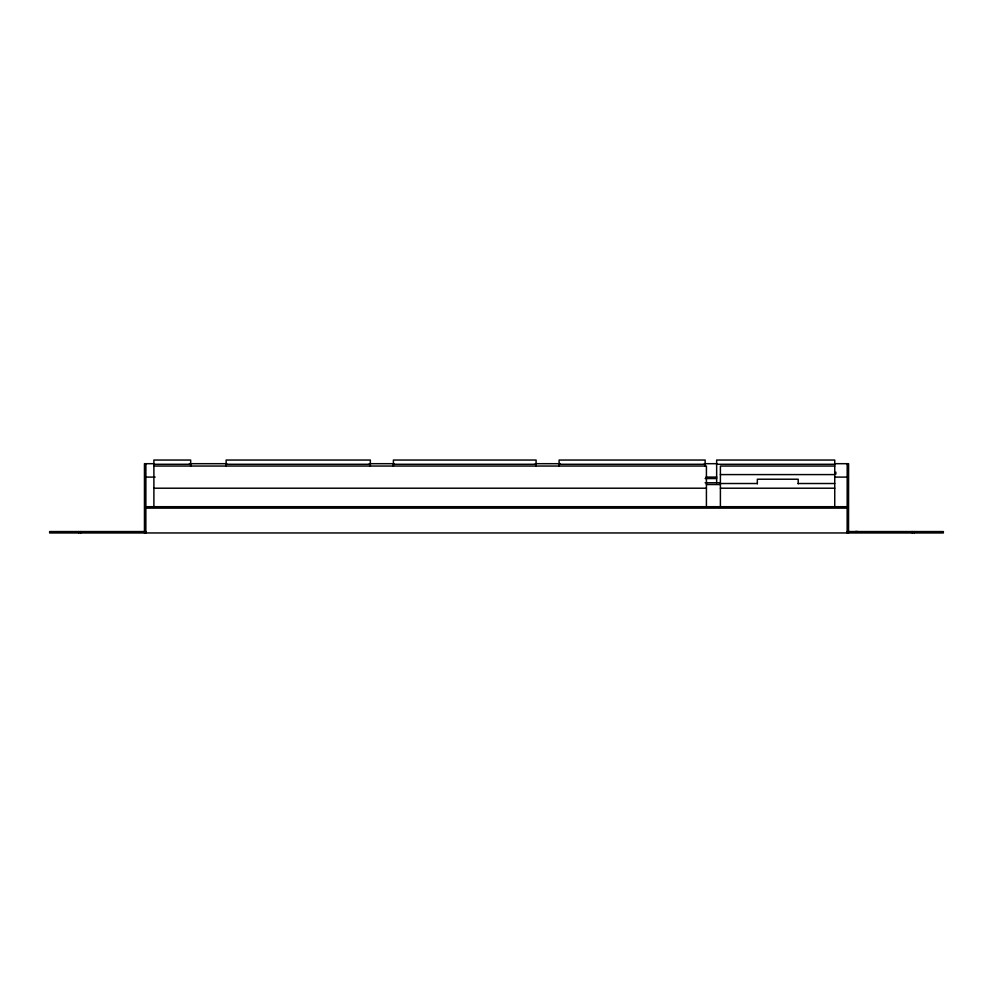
<?xml version="1.0" encoding="UTF-8"?>
<svg xmlns="http://www.w3.org/2000/svg" width="993" height="993" viewBox="0 0 993 993"><rect width="100%" height="100%" fill="white"/><g stroke="black" fill="none" stroke-linecap="round" stroke-linejoin="round"><path stroke-width="1.49" d="M153.816 463.694L144.457 463.694L144.457 532.956M189.44 463.694L226.702 463.694M369.322 463.694L394.246 463.694M535.301 463.694L560.226 463.694M704.36 463.694L717.02 463.694M834.629 463.694L848.593 463.694L848.543 532.956M153.89 464.277L190.668 464.277M226.143 464.277L370.339 464.277M393.402 464.277L536.083 464.277M559.109 464.277L705.142 464.277M716.648 464.277L834.741 464.277M153.89 466.04L706.42 466.04L706.42 506.703M834.741 466.04L720.397 466.04L720.397 506.703M720.397 474.592L834.741 474.592M145.847 477.099L155.156 477.099M705.961 477.099L716.822 477.099M834.741 477.099L847.153 477.099M705.142 478.539L716.648 478.539M705.142 482.772L719.714 482.772M720.397 483.517L757.336 483.517M798.198 483.517L834.741 483.517M706.42 484.534L720.397 484.534M153.89 488.208L706.42 488.208M720.397 488.208L834.741 488.208M145.847 506.703L847.153 506.703M145.847 508.131L847.153 508.131M855.457 531.516L857.716 531.516M145.897 531.565L49.65 531.565L49.65 532.956L943.35 532.956L943.35 531.565L847.203 531.565M914.33 531.565L914.33 532.956M912.244 531.565L912.244 532.956M847.203 463.694L847.153 532.956M835.845 472.159L835.845 474.095M834.741 506.703L834.741 460.044L716.648 460.044L716.648 482.772M798.198 483.839L798.198 479.222L757.336 479.222L757.336 483.839M705.142 466.201L705.142 460.044L559.109 460.044L559.109 466.201M536.083 466.201L536.083 460.044L393.402 460.044L393.402 466.201M370.339 466.201L370.339 460.044L226.143 460.044L226.143 466.201M190.668 466.201L190.668 460.044L153.89 460.044L153.89 506.703M145.897 463.694L145.847 532.956M80.756 531.565L80.756 532.956M78.67 531.565L78.67 532.956"/></g></svg>
